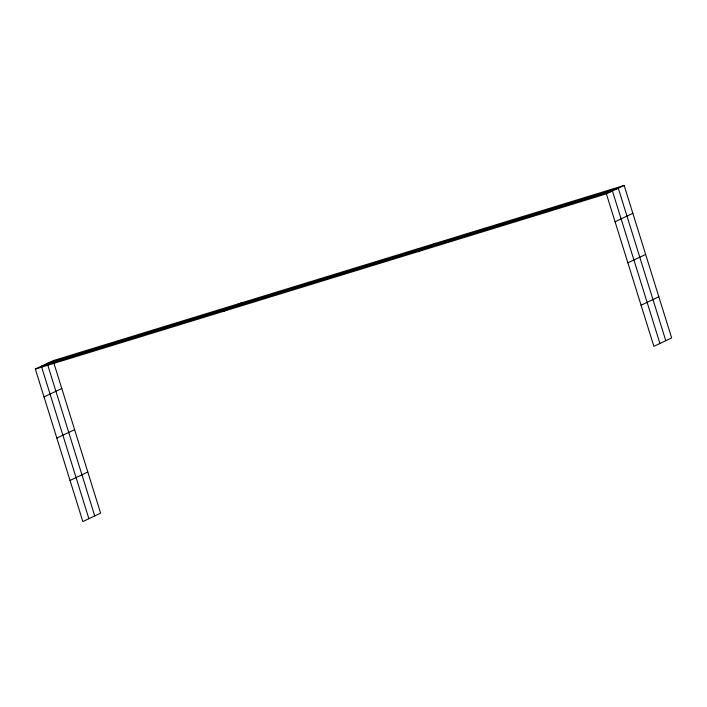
<?xml version="1.0" encoding="UTF-8"?>
<svg xmlns="http://www.w3.org/2000/svg" width="707" height="707" viewBox="0 0 707 707"><rect width="100%" height="100%" fill="white"/><g stroke="black" fill="none" stroke-linecap="round" stroke-linejoin="round"><path stroke-width="1.06" d="M53.759 362.718L100.615 513.149L82.843 521.563L35.35 369.072L53.113 360.658L624.157 185.437L671.65 337.928L653.887 346.342L606.385 193.851L624.157 185.437M223.792 311.248L241.555 302.835M44.028 396.945L61.801 388.523M417.943 251.674L435.715 243.261M56.843 438.066L74.606 429.653M615.072 221.724L632.836 213.311M70.037 480.442L87.801 472.02M627.878 262.845L645.641 254.432M641.072 305.221L658.844 296.799M47.254 363.433L618.289 188.212L665.791 340.703M35.35 369.072L606.385 193.851M659.923 343.478L612.43 190.996L41.386 366.208L88.888 518.699M47.572 364.467L94.747 515.924"/></g></svg>
